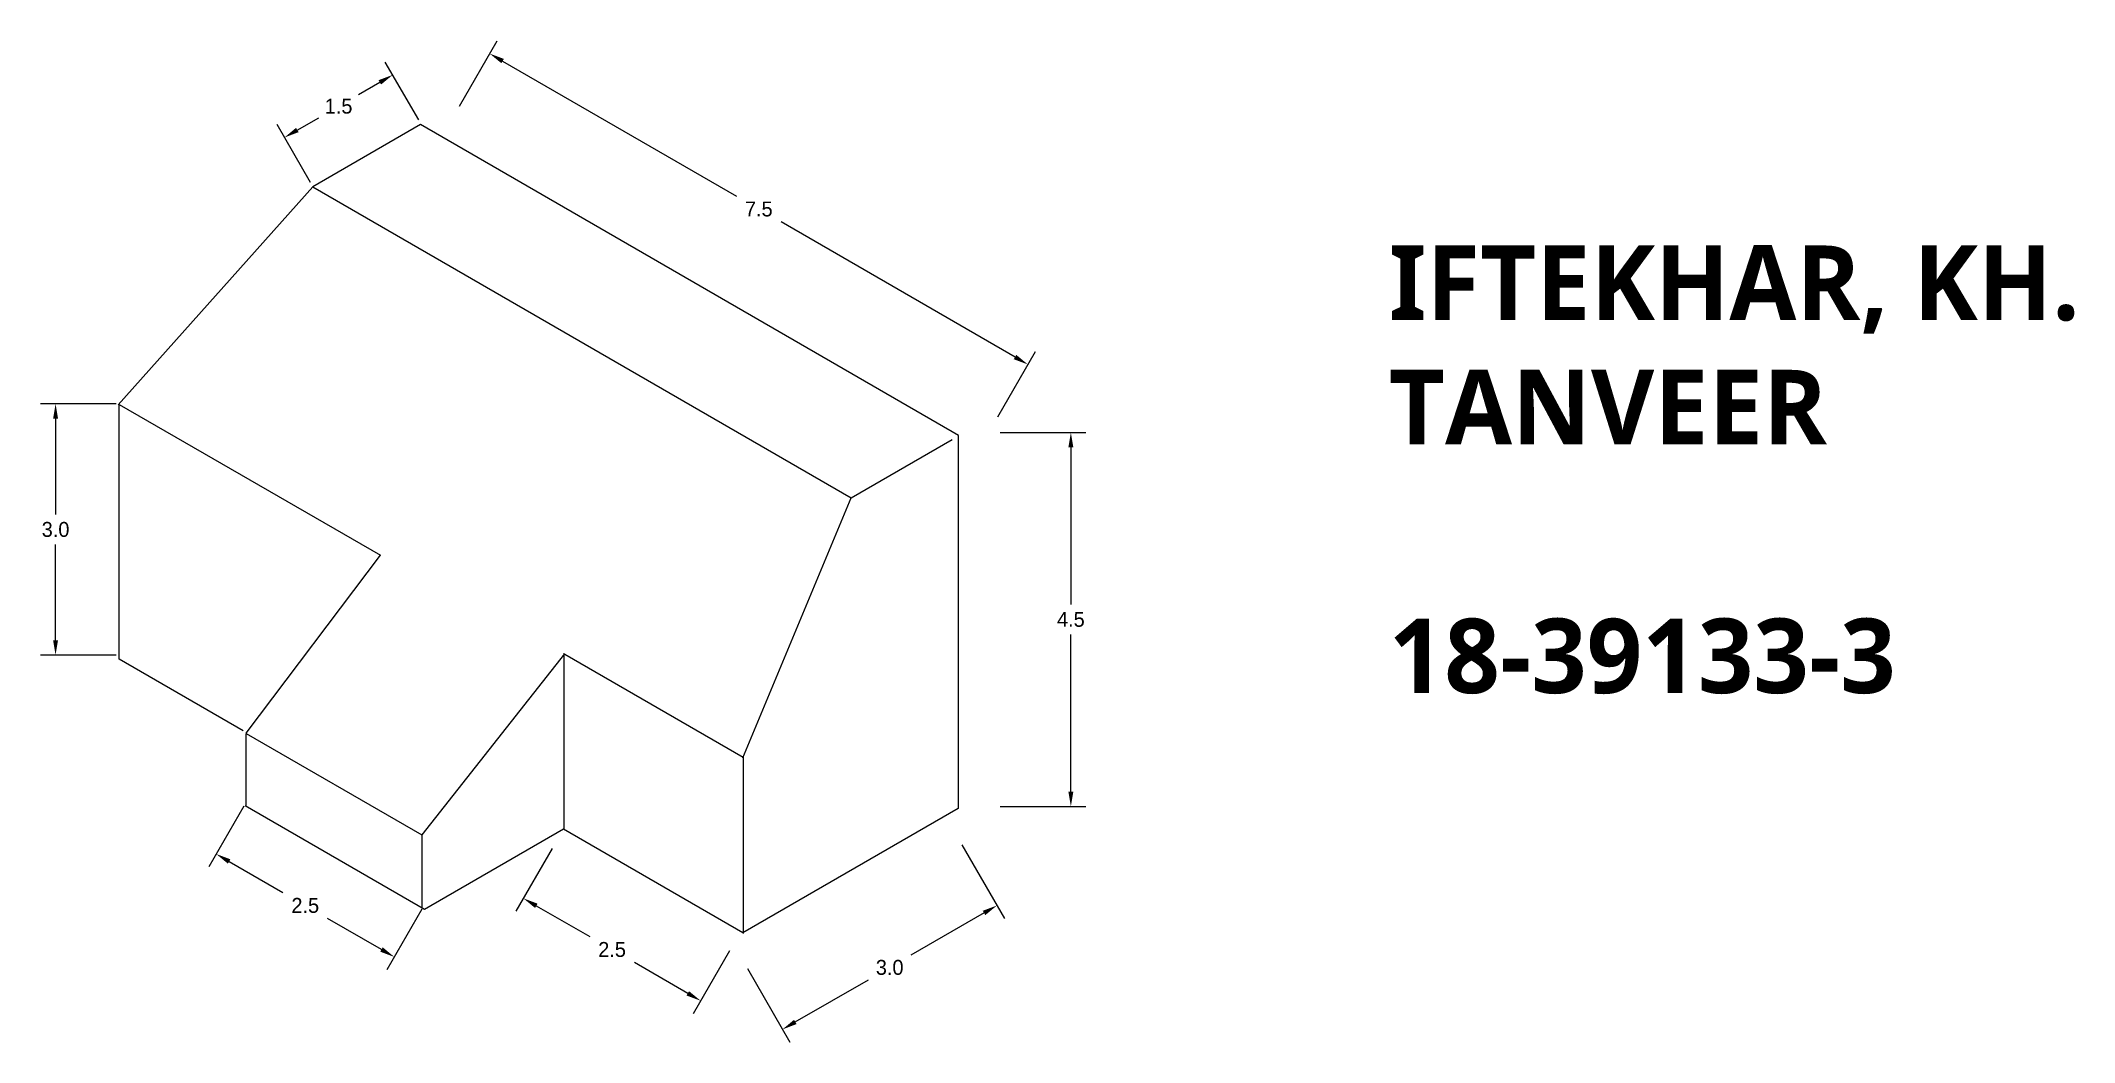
# Model space of a CAD drawing. Header units: feet. Extents: x 7.3 to 31.8, y -2.3 to 9.8.
import ezdxf

# ---------------------------------------------------------------- set-up
doc = ezdxf.new("R2010")
doc.units = ezdxf.units.FT
doc.header["$MEASUREMENT"] = 0
doc.dimstyles.get("Standard").update_dxf_attribs({"dimtxt": 0.18, "dimasz": 0.18, "dimexe": 0.18, "dimexo": 0.0625, "dimgap": 0.09, "dimtad": 0, "dimtih": 1, "dimtoh": 1, "dimdec": 1, "dimzin": 0, "dimdsep": 46, "dimtxsty": 'Standard', "dimcen": 0.09, "dimadec": 1, "dimazin": 0, "dimtfac": 1, "dimtdec": 1, "dimtofl": 0, "dimtmove": 0, "dimatfit": 3, "dimfxl": 0, "dimtolj": 1, "dimtzin": 0, "dimarcsym": 0})

# ---------------------------------------------------------------- blocks, each defined once
blk = doc.blocks.new('*D17')
at = {"color": 0, "lineweight": -2}
for p, q in [((12.321, 9.044), (12.776, 9.833)), ((12.842, 9.587), (15.664, 7.957)), ((19.027, 6.016), (16.204, 7.646)), ((18.818, 5.294), (19.273, 6.082))]:
    blk.add_line(p, q, dxfattribs=at)
at = {"color": 0}
for points in [[(12.857, 9.613), (12.827, 9.561), (12.686, 9.677)], [(19.042, 6.042), (19.012, 5.99), (19.183, 5.926)]]:
    blk.add_solid(points, dxfattribs=at)
at = {"layer": 'Defpoints', "color": 0}
for p in [(12.686, 9.677), (12.29, 8.99), (18.786, 5.239)]:
    blk.add_point(p, dxfattribs=at)
at = {"color": 0, "insert": (15.934, 7.801), "char_height": 0.18, "attachment_point": 5}
blk.add_mtext('\\A1;7.5', dxfattribs=at)
blk = doc.blocks.new('*D18')
at = {"color": 0, "lineweight": -2}
for p, q in [((11.83, 8.876), (11.426, 9.575)), ((11.36, 9.33), (11.102, 9.181)), ((10.364, 8.755), (10.622, 8.903)), ((10.522, 8.121), (10.119, 8.82))]:
    blk.add_line(p, q, dxfattribs=at)
at = {"color": 0}
for points in [[(11.345, 9.356), (11.375, 9.304), (11.516, 9.42)], [(10.349, 8.781), (10.379, 8.729), (10.209, 8.665)]]:
    blk.add_solid(points, dxfattribs=at)
at = {"layer": 'Defpoints', "color": 0}
for p in [(10.209, 8.665), (11.861, 8.822), (10.553, 8.067)]:
    blk.add_point(p, dxfattribs=at)
at = {"color": 0, "insert": (10.862, 9.042), "char_height": 0.18, "attachment_point": 5}
blk.add_mtext('\\A1;1.5', dxfattribs=at)
blk = doc.blocks.new('*D19')
at = {"color": 0, "lineweight": -2}
for p, q in [((8.178, 5.451), (7.266, 5.451)), ((7.446, 5.271), (7.446, 4.115)), ((7.446, 2.6), (7.446, 3.755)), ((8.178, 2.42), (7.266, 2.42))]:
    blk.add_line(p, q, dxfattribs=at)
at = {"color": 0}
for points in [[(7.416, 5.271), (7.476, 5.271), (7.446, 5.451)], [(7.416, 2.6), (7.476, 2.6), (7.446, 2.42)]]:
    blk.add_solid(points, dxfattribs=at)
at = {"layer": 'Defpoints', "color": 0}
for p in [(8.241, 5.451), (7.446, 2.42), (8.241, 2.42)]:
    blk.add_point(p, dxfattribs=at)
at = {"color": 0, "insert": (7.446, 3.935), "char_height": 0.18, "attachment_point": 5}
blk.add_mtext('\\A1;3.0', dxfattribs=at)
blk = doc.blocks.new('*D20')
at = {"color": 0, "lineweight": -2}
for p, q in [((9.718, 0.597), (9.295, -0.136)), ((9.541, -0.07), (10.19, -0.445)), ((11.869, -0.645), (11.445, -1.378)), ((11.38, -1.132), (10.73, -0.757))]:
    blk.add_line(p, q, dxfattribs=at)
at = {"color": 0}
for points in [[(9.556, -0.044), (9.526, -0.096), (9.385, 0.02)], [(11.395, -1.106), (11.365, -1.158), (11.535, -1.222)]]:
    blk.add_solid(points, dxfattribs=at)
at = {"layer": 'Defpoints', "color": 0}
for p in [(9.749, 0.651), (11.9, -0.591), (11.535, -1.222)]:
    blk.add_point(p, dxfattribs=at)
at = {"color": 0, "insert": (10.46, -0.601), "char_height": 0.18, "attachment_point": 5}
blk.add_mtext('\\A1;2.5', dxfattribs=at)
blk = doc.blocks.new('*D21')
at = {"color": 0, "lineweight": -2}
for p, q in [((13.442, 0.088), (13.003, -0.671)), ((13.249, -0.605), (13.893, -0.977)), ((15.581, -1.147), (15.143, -1.907)), ((15.077, -1.661), (14.433, -1.289))]:
    blk.add_line(p, q, dxfattribs=at)
at = {"color": 0}
for points in [[(13.264, -0.579), (13.234, -0.631), (13.093, -0.515)], [(15.092, -1.635), (15.062, -1.687), (15.233, -1.751)]]:
    blk.add_solid(points, dxfattribs=at)
at = {"layer": 'Defpoints', "color": 0}
for p in [(13.473, 0.142), (15.612, -1.093), (15.233, -1.751)]:
    blk.add_point(p, dxfattribs=at)
at = {"color": 0, "insert": (14.163, -1.133), "char_height": 0.18, "attachment_point": 5}
blk.add_mtext('\\A1;2.5', dxfattribs=at)
blk = doc.blocks.new('*D22')
at = {"color": 0, "lineweight": -2}
for p, q in [((18.385, 0.132), (18.899, -0.757)), ((18.653, -0.691), (17.769, -1.201)), ((15.796, -1.363), (16.31, -2.252)), ((16.375, -2.006), (17.259, -1.496))]:
    blk.add_line(p, q, dxfattribs=at)
at = {"color": 0}
for points in [[(18.638, -0.665), (18.668, -0.717), (18.809, -0.601)], [(16.36, -1.98), (16.39, -2.032), (16.22, -2.096)]]:
    blk.add_solid(points, dxfattribs=at)
at = {"layer": 'Defpoints', "color": 0}
for p in [(18.354, 0.186), (18.809, -0.601), (15.765, -1.309)]:
    blk.add_point(p, dxfattribs=at)
at = {"color": 0, "insert": (17.514, -1.349), "char_height": 0.18, "attachment_point": 5}
blk.add_mtext('\\A1;3.0', dxfattribs=at)
blk = doc.blocks.new('*D23')
at = {"color": 0, "lineweight": -2}
for p, q in [((18.846, 5.107), (19.881, 5.107)), ((19.701, 4.927), (19.701, 3.03)), ((19.701, 0.773), (19.701, 2.67)), ((18.846, 0.593), (19.881, 0.593))]:
    blk.add_line(p, q, dxfattribs=at)
at = {"color": 0}
for points in [[(19.671, 4.927), (19.731, 4.927), (19.701, 5.107)], [(19.671, 0.773), (19.731, 0.773), (19.701, 0.593)]]:
    blk.add_solid(points, dxfattribs=at)
at = {"layer": 'Defpoints', "color": 0}
for p in [(18.784, 5.107), (18.784, 0.593), (19.701, 0.593)]:
    blk.add_point(p, dxfattribs=at)
at = {"color": 0, "insert": (19.701, 2.85), "char_height": 0.18, "attachment_point": 5}
blk.add_mtext('\\A1;4.5', dxfattribs=at)

msp = doc.modelspace()

# ---------------------------------------------------------------- linework, layer by layer
for p, q in [((11.85, 8.82), (10.551, 8.07)), ((18.345, 5.07), (11.85, 8.82)), ((8.203, 5.44), (10.551, 8.07)), ((10.551, 8.07), (17.05, 4.317)), ((8.213, 2.372), (8.213, 5.445)), ((8.213, 5.445), (11.368, 3.624)), ((17.05, 4.317), (18.269, 5.021)), ((18.341, 5.069), (18.341, 0.569)), ((15.741, 1.182), (17.05, 4.317)), ((9.745, 1.479), (11.368, 3.624)), ((9.711, 1.507), (8.213, 2.372)), ((13.59, 2.436), (11.865, 0.251)), ((13.586, 0.317), (13.586, 2.445)), ((13.594, 2.431), (15.745, 1.189)), ((9.747, 0.606), (9.747, 1.474)), ((9.747, 1.474), (11.865, 0.251)), ((15.745, 1.189), (15.745, -0.937)), ((11.9, -0.649), (9.735, 0.601)), ((18.341, 0.569), (15.743, -0.931)), ((11.865, 0.251), (11.865, -0.628)), ((13.577, 0.319), (11.9, -0.649)), ((15.743, -0.931), (13.577, 0.319))]:
    msp.add_line(p, q)

# ---------------------------------------------------------------- texts
at = {"insert": (23.539, 7.362), "char_height": 0.9, "width": 10.77758, "attachment_point": 1}
msp.add_mtext('{\\fYu Gothic UI Semibold|b0|i0|c0|p34;IFTEKHAR, KH. TANVEER\\P\\P18-39133-3}', dxfattribs=at)

# ---------------------------------------------------------------- dimensions: what is measured, and where the dimension line sits
for p1, p2, distance, picture, middle in [((18.786, 5.239), (12.29, 8.99), -0.793, '*D17', (15.934, 7.801)), ((11.861, 8.822), (10.553, 8.067), -0.69, '*D18', (10.862, 9.042)), ((8.241, 5.451), (8.241, 2.42), -0.794, '*D19', (7.446, 3.935)), ((18.784, 5.107), (18.784, 0.593), 0.917, '*D23', (19.701, 2.85)), ((9.749, 0.651), (11.9, -0.591), -0.729, '*D20', (10.46, -0.601)), ((13.473, 0.142), (15.612, -1.093), -0.76, '*D21', (14.163, -1.133)), ((15.765, -1.309), (18.354, 0.186), -0.909, '*D22', (17.514, -1.349))]:
    dim = msp.add_aligned_dim(p1=p1, p2=p2, distance=distance, dimstyle='Standard')
    dim.commit()
    dim.dimension.update_dxf_attribs({"geometry": picture, "text_midpoint": middle})

doc.saveas('drawing.dxf')
